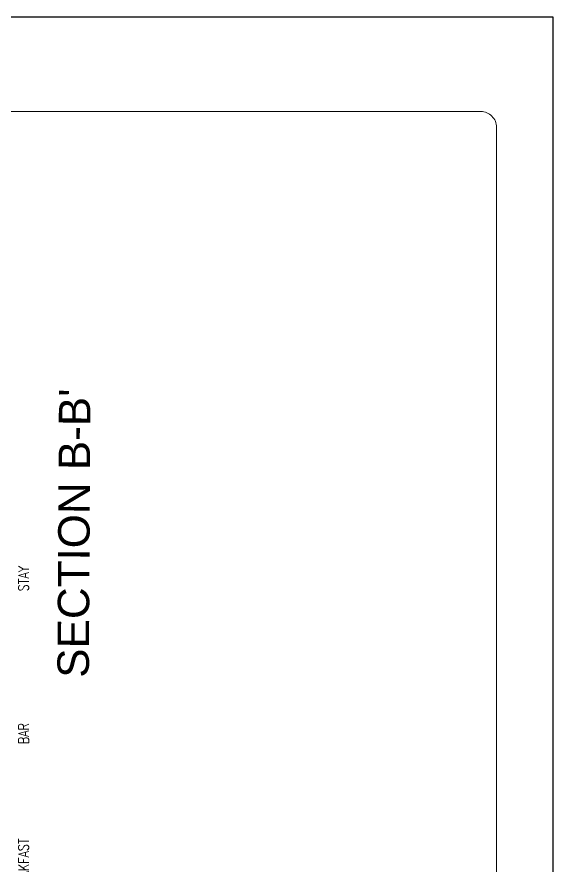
# Model space of a CAD drawing. Header units: millimetres. Extents: x 246.6 to 325.5, y -2 to 41.7.
# Drawn here: x 315.93 to 325.5, y 26.51 to 41.66 of the extents above; entities that cross this region are included whole.
import ezdxf

# ---------------------------------------------------------------- set-up
doc = ezdxf.new("R2010")
doc.units = ezdxf.units.MM
doc.header["$LTSCALE"] = 0.05
doc.layers.add('AUILIAR', color=8, linetype='Continuous', plot=False)
doc.layers.add('MUROS', color=7, linetype='Continuous', lineweight=18)
doc.styles.add('ARIAL', font='arial.ttf', dxfattribs={"height": 1})
doc.styles.add('ROMANS', font='romans.shx', dxfattribs={"height": 0.2})

msp = doc.modelspace()

# ---------------------------------------------------------------- linework, layer by layer
at = {"layer": 'AUILIAR'}
msp.add_lwpolyline([(246.569, -2.03), (246.569, 41.661), (325.499, 41.661), (325.499, -2.03)], close=True, dxfattribs=at)
at = {"layer": 'MUROS'}
msp.add_lwpolyline([(248.256, 39.591, -0.414214), (248.639, 39.973), (324.211, 39.973, -0.414214), (324.492, 39.692), (324.492, -0.061, -0.414214), (324.211, -0.342), (248.639, -0.342, -0.414214), (248.256, 0.04)], format="xyb", close=True, dxfattribs=at)

# ---------------------------------------------------------------- texts
at = {"layer": 'MUROS', "style": 'ARIAL'}
msp.add_text("SECTION B-B'", height=0.56159, rotation=89.6871, dxfattribs=at).set_placement((317.217, 29.87))
at = {"layer": 'MUROS', "style": 'ROMANS', "width": 0.8}
for s, p in [('STAY', (316.145, 31.414)), ('BAR', (316.145, 28.687)), ('BREAKFAST', (316.145, 25.925))]:
    msp.add_text(s, height=0.1834, rotation=90, dxfattribs=at).set_placement(p)

doc.saveas('drawing.dxf')
